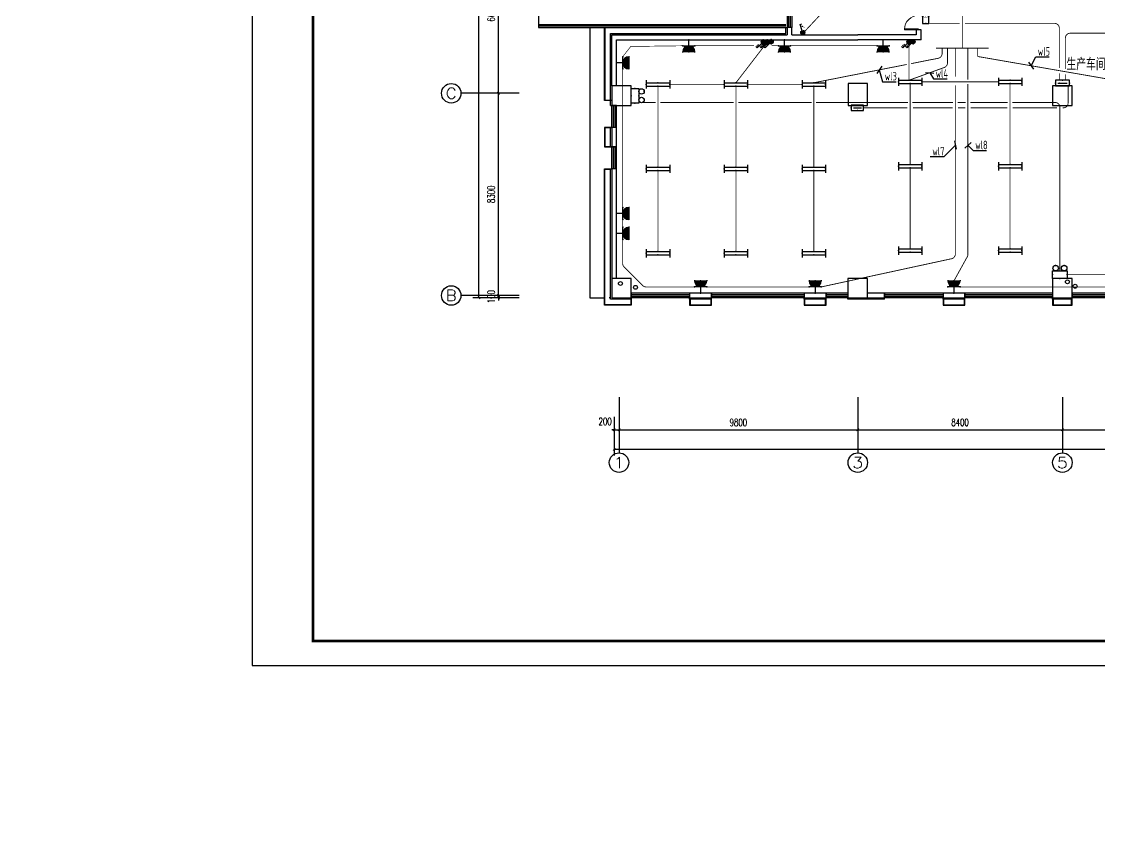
# Model space of a CAD drawing. Extents: x 2166032 to 5302137, y 581493 to 2416206.
# Drawn here: x 2424117 to 2468364, y 1173087 to 1206415 of the extents above; entities that cross this region are included whole.
import ezdxf
from ezdxf.enums import TextEntityAlignment as Align

# ---------------------------------------------------------------- set-up
doc = ezdxf.new("R2010")
doc.units = 0
doc.header["$LTSCALE"] = 1000
doc.header["$MEASUREMENT"] = 0
doc.linetypes.add('DASH', pattern=[0.35, 0.25, -0.1])
for name, color, linetype in [('3T_GLASS', 5, 'Continuous'), ('3T_WOOD', 21, 'Continuous'), ('AXIS', 3, 'Continuous'), ('AXIS_TEXT', 7, 'Continuous'), ('COLUMN', 2, 'Continuous'), ('DIM-照明', 3, 'Continuous'), ('EQUIP-动力', 3, 'Continuous'), ('EQUIP-照明', 3, 'Continuous'), ('PUB_TEXT', 7, 'Continuous'), ('PUB_TITLE', 137, 'Continuous'), ('STAIR', 8, 'Continuous'), ('SURFACE', 8, 'Continuous'), ('TEL_TEXT', 7, 'Continuous'), ('WALL', 8, 'Continuous'), ('WINDOW', 8, 'Continuous'), ('WIRE-应急', 6, 'DASH'), ('WIRE-照明', 1, 'Continuous'), ('屋面', 151, 'Continuous'), ('石材幕墙', 8, 'Continuous')]:
    doc.layers.add(name, color=color, linetype=linetype)
doc.styles.add('_TCH_AXIS', font='complex_.ttf')
doc.styles.add('_TEL_DIM', font='@tssdeng.shx', dxfattribs={"width": 0.8, "height": 3.5, "bigfont": '!tssdchn.shx'})
doc.styles.add('COMPLEX', font='complex_.ttf')
doc.styles.add('DIM_FONT', font='simplex_.ttf', dxfattribs={"width": 0.7})
doc.styles.get("Standard").update_dxf_attribs({"font": 'tssdeng.shx', "bigfont": 'tssdchn.shx'})
doc.styles.add('TSSD_REIN', font='tssdeng.shx', dxfattribs={"width": 0.7, "bigfont": 'tssdchn.shx'})
doc.dimstyles.new('DIMN', dxfattribs={"dimtxt": 300, "dimasz": 100, "dimexe": 250, "dimexo": 300, "dimgap": 150, "dimtad": 1, "dimdec": 0, "dimzin": 0, "dimdsep": 46, "dimtxsty": 'DIM_FONT', "dimblk": 'ARCHTICK', "dimcen": 0.09, "dimclrt": 7, "dimazin": 2, "dimtfac": 1, "dimtdec": 0, "dimtix": 1, "dimtmove": 2, "dimatfit": 3, "dimldrblk": 'ARCHTICK', "dimfxl": 1, "dimtolj": 1, "dimtzin": 0, "dimarcsym": 0})

# ---------------------------------------------------------------- blocks, each defined once
blk = doc.blocks.new('$equip$00001160')
for p, q in [((-1.2, 0.42), (-1.2, -0.42)), ((-1.2, 0.17), (1.2, 0.17)), ((1.2, 0.42), (1.2, -0.42)), ((-1.2, -0.17), (1.2, -0.17))]:
    blk.add_line(p, q)
at = {"const_width": 0.1}
for points in [[(-1.2, 0.17), (1.2, 0.17)], [(-1.2, -0.17), (1.2, -0.17)]]:
    blk.add_lwpolyline(points, dxfattribs=at)
at = {"layer": 'EQUIP-照明'}
for p in [(-1.2, 0), (0, 0.17), (1.2, 0), (0, -0.17)]:
    blk.add_point(p, dxfattribs=at)
at = {"layer": 'EQUIP-照明', "flags": 9}
blk.add_attdef('A', (0, 0), '', height=0.00002, dxfattribs=at)
blk = doc.blocks.new('$equip$00001964')
for p, q in [((0.15, 0.36), (0.62, 0.83)), ((0.4, 0.61), (0.54, 0.47)), ((0.51, 0.72), (0.65, 0.58)), ((0.62, 0.83), (0.77, 0.69))]:
    blk.add_line(p, q)
blk.add_circle((0, 0.21), 0.208)
for p in [(-0.21, 0.21), (0, 0.42), (0, 0), (0.21, 0.21)]:
    blk.add_point(p)
for points in [[(-0.18, 0.31), (0.18, 0.31), (-0.21, 0.21), (0.21, 0.21)], [(-0.18, 0.1), (0.18, 0.1), (-0.21, 0.21), (0.21, 0.21)], [(-0.1, 0.39), (0.1, 0.39), (-0.18, 0.31), (0.18, 0.31)], [(-0.1, 0.03), (0.1, 0.03), (-0.18, 0.1), (0.18, 0.1)], [(0, 0.42), (0, 0.42), (-0.1, 0.39), (0.1, 0.39)], [(0, 0), (0, 0), (-0.1, 0.03), (0.1, 0.03)]]:
    blk.add_solid(points)
at = {"layer": 'TEL_TEXT', "style": '_TEL_DIM', "flags": 1}
blk.add_attdef('A', text='', height=0.00002, dxfattribs=at).set_placement((0, 0), align=Align.MIDDLE_CENTER)
blk = doc.blocks.new('$equip$00001822')
for p, q in [((0.15, 0.36), (0.62, 0.83)), ((0.62, 0.83), (0.77, 0.69))]:
    blk.add_line(p, q)
blk.add_circle((0, 0.21), 0.208)
for p in [(-0.21, 0.21), (-0.02, 0), (0, 0.42), (0.21, 0.21)]:
    blk.add_point(p)
for points in [[(-0.18, 0.31), (0.18, 0.31), (-0.21, 0.21), (0.21, 0.21)], [(-0.18, 0.1), (0.18, 0.1), (-0.21, 0.21), (0.21, 0.21)], [(-0.1, 0.39), (0.1, 0.39), (-0.18, 0.31), (0.18, 0.31)], [(-0.1, 0.03), (0.1, 0.03), (-0.18, 0.1), (0.18, 0.1)], [(0, 0.42), (0, 0.42), (-0.1, 0.39), (0.1, 0.39)], [(0, 0), (0, 0), (-0.1, 0.03), (0.1, 0.03)]]:
    blk.add_solid(points)
at = {"color": 7, "style": '_TEL_DIM'}
blk.add_attdef('$TEXT$', text='', height=0.4, dxfattribs=at).set_placement((0.58, 0.46), align=Align.MIDDLE_CENTER)
at = {"color": 7, "style": '_TEL_DIM', "flags": 1}
blk.add_attdef('A', text='', height=0.00002, dxfattribs=at).set_placement((0, 0), align=Align.MIDDLE_CENTER)
blk = doc.blocks.new('$equip$00001776')
for p, q in [((0.72, 0.66), (-0.72, 0.66)), ((-0.72, 0.66), (-0.72, 0)), ((-0.72, 0), (0.72, 0)), ((0.72, 0), (0.72, 0.66))]:
    blk.add_line(p, q)
for p in [(-0.72, 0.33), (0, 0.66), (0, 0), (0.72, 0.33)]:
    blk.add_point(p)
at = {"color": 7, "style": '_TEL_DIM'}
blk.add_attdef('$TEXT$', text='', height=0.4, dxfattribs=at).set_placement((0, 0.33), align=Align.MIDDLE_CENTER)
at = {"color": 7, "style": '_TEL_DIM', "flags": 1}
blk.add_attdef('A', text='', height=0.00002, dxfattribs=at).set_placement((0, 0), align=Align.MIDDLE_CENTER)
blk = doc.blocks.new('$equip$00001237')
for p, q in [((-0.5, 1.05), (-0.5, 1)), ((-0.5, 1), (0.5, 1)), ((0.5, 1.05), (0.5, 1)), ((0.5, 0.5), (-0.5, 0.5)), ((0, 0.5), (0, 0))]:
    blk.add_line(p, q)
blk.add_arc((0, 1), 0.5, 180, 0)
for p in [(0, 1), (-0.5, 0.5), (0, 0), (0.5, 0.5)]:
    blk.add_point(p)
for points in [[(0.433, 0.75), (-0.433, 0.75), (0.5, 1), (-0.5, 1)], [(0.25, 0.567), (-0.25, 0.567), (0.433, 0.75), (-0.433, 0.75)], [(0, 0.5), (0, 0.5), (0.25, 0.567), (-0.25, 0.567)]]:
    blk.add_solid(points)
at = {"flags": 9}
blk.add_attdef('A', (0, 0), '', height=0.00002, dxfattribs=at)
blk = doc.blocks.new('$equip_U$00000006')
at = {"color": 3}
for p, q in [((-0.6, 0.624), (0.6, 0.624)), ((-0.6, 0), (-0.6, 0.624)), ((0.6, 0), (-0.6, 0)), ((0.6, 0.624), (0.6, 0))]:
    blk.add_line(p, q, dxfattribs=at)
for centre in [(-0.35, 0.849), (0.35, 0.849)]:
    blk.add_circle(centre, 0.225, dxfattribs=at)
at = {"style": '_TEL_DIM', "flags": 1}
blk.add_attdef('A', text='', height=0.00002, dxfattribs=at).set_placement((0, 0), align=Align.MIDDLE_CENTER)
blk = doc.blocks.new('$equip_U$00000175(20081108-2321)')
for p in [(-0.6, 0.312), (0, 0.624), (0, 0), (0.6, 0.312)]:
    blk.add_point(p)
blk.add_blockref('$equip_U$00000006', (0, 0))
at = {"color": 7, "style": '_TEL_DIM', "flags": 1}
blk.add_attdef('A', text='', height=0.000025, dxfattribs=at).set_placement((0, 0), align=Align.MIDDLE_CENTER)
blk = doc.blocks.new('$equip_U$00000184(许虹剑)')
for p in [(-0.35, 1.074), (0.35, 1.074), (-0.6, 0.312), (0, 0), (0.6, 0.312)]:
    blk.add_point(p)
blk.add_blockref('$equip_U$00000175(20081108-2321)', (0, 0))
at = {"color": 7, "style": '_TEL_DIM', "flags": 1}
blk.add_attdef('A', text='', height=0.000025, dxfattribs=at).set_placement((0, 0), align=Align.MIDDLE_CENTER)
blk = doc.blocks.new('$equip_U$00000360(20081108-2321)')
at = {"ltscale": 5}
for p in [(-0.35, 1.074), (0.35, 1.074), (-0.6, 0.312), (0, 0), (0.6, 0.312)]:
    blk.add_point(p, dxfattribs=at)
blk.add_blockref('$equip_U$00000184(许虹剑)', (0, 0), dxfattribs=at)
at = {"color": 7, "style": '_TEL_DIM', "flags": 1}
blk.add_attdef('A', text='', height=0.000025, dxfattribs=at).set_placement((0, 0), align=Align.MIDDLE_CENTER)
blk = doc.blocks.new('$equip$00001687')
for p, q in [((0.72, 0.6), (-0.72, 0.6)), ((-0.72, 0.6), (-0.72, 0)), ((-0.72, 0), (0.72, 0)), ((0.72, 0), (0.72, 0.6))]:
    blk.add_line(p, q)
at = {"color": 7}
blk.add_line((-0.48, 0.3), (0.48, 0.3), dxfattribs=at)
for p in [(-0.72, 0.3), (0, 0.6), (0, 0), (0.72, 0.3)]:
    blk.add_point(p)
blk.add_solid([(0.24, 0.23), (0.53, 0.3), (0.24, 0.37)])
at = {"layer": 'TEL_TEXT', "style": '_TEL_DIM', "flags": 1}
blk.add_attdef('A', text='', height=0.00002, dxfattribs=at).set_placement((0, 0), align=Align.MIDDLE_CENTER)
blk = doc.blocks.new('$equip$00001686')
for p, q in [((0.72, 0.6), (-0.72, 0.6)), ((-0.72, 0.6), (-0.72, 0)), ((-0.72, 0), (0.72, 0)), ((0.72, 0), (0.72, 0.6))]:
    blk.add_line(p, q)
at = {"color": 7}
blk.add_line((-0.48, 0.3), (0.48, 0.3), dxfattribs=at)
for p in [(-0.72, 0.3), (0, 0.6), (0, 0), (0.72, 0.3)]:
    blk.add_point(p)
blk.add_solid([(-0.24, 0.23), (-0.53, 0.3), (-0.24, 0.37)])
at = {"layer": 'TEL_TEXT', "style": '_TEL_DIM', "flags": 1}
blk.add_attdef('A', text='', height=0.00002, dxfattribs=at).set_placement((0, 0), align=Align.MIDDLE_CENTER)
blk = doc.blocks.new('_ArchTick')
at = {"color": 0, "linetype": 'ByBlock', "const_width": 0.4}
blk.add_lwpolyline([(-0.5, -0.5), (0.5, 0.5)], dxfattribs=at)
blk = doc.blocks.new('*D2868')
at = {"layer": 'AXIS', "color": 0, "lineweight": -2}
for p, q in [((2448443, 1190185), (2448443, 1189407)), ((2448643, 1190185), (2448643, 1189407)), ((2448443, 1189657), (2448343, 1189657)), ((2448443, 1189657), (2448643, 1189657)), ((2448643, 1189657), (2448743, 1189657))]:
    blk.add_line(p, q, dxfattribs=at)
at = {"layer": 'Defpoints', "color": 0}
for p in [(2448443, 1190485), (2448643, 1190485), (2448643, 1189657)]:
    blk.add_point(p, dxfattribs=at)
at = {"layer": 'AXIS', "color": 0, "lineweight": -2, "xscale": 100, "yscale": 100, "zscale": 100}
blk.add_blockref('_ArchTick', (2448443, 1189657), dxfattribs=at)
at = {"layer": 'AXIS', "color": 0, "lineweight": -2, "xscale": 100, "yscale": 100, "zscale": 100, "rotation": 180}
blk.add_blockref('_ArchTick', (2448643, 1189657), dxfattribs=at)
at = {"layer": 'AXIS', "color": 7, "insert": (2448073, 1190002), "char_height": 300, "attachment_point": 5, "style": 'DIM_FONT'}
blk.add_mtext('\\A1;200', dxfattribs=at)
blk = doc.blocks.new('*D2869')
at = {"layer": 'AXIS', "color": 0, "lineweight": -2}
for p, q in [((2448643, 1190185), (2448643, 1189407)), ((2458443, 1190185), (2458443, 1189407)), ((2448643, 1189657), (2458443, 1189657))]:
    blk.add_line(p, q, dxfattribs=at)
at = {"layer": 'Defpoints', "color": 0}
for p in [(2448643, 1190485), (2458443, 1190485), (2458443, 1189657)]:
    blk.add_point(p, dxfattribs=at)
at = {"layer": 'AXIS', "color": 0, "lineweight": -2, "xscale": 100, "yscale": 100, "zscale": 100, "rotation": 180}
blk.add_blockref('_ArchTick', (2448643, 1189657), dxfattribs=at)
at = {"layer": 'AXIS', "color": 0, "lineweight": -2, "xscale": 100, "yscale": 100, "zscale": 100}
blk.add_blockref('_ArchTick', (2458443, 1189657), dxfattribs=at)
at = {"layer": 'AXIS', "color": 7, "insert": (2453543, 1189958), "char_height": 300, "attachment_point": 5, "style": 'DIM_FONT'}
blk.add_mtext('\\A1;9800', dxfattribs=at)
blk = doc.blocks.new('*D2870')
at = {"layer": 'AXIS', "color": 0, "lineweight": -2}
for p, q in [((2458443, 1190185), (2458443, 1189407)), ((2466843, 1190185), (2466843, 1189407)), ((2458443, 1189657), (2466843, 1189657))]:
    blk.add_line(p, q, dxfattribs=at)
at = {"layer": 'Defpoints', "color": 0}
for p in [(2458443, 1190485), (2466843, 1190485), (2466843, 1189657)]:
    blk.add_point(p, dxfattribs=at)
at = {"layer": 'AXIS', "color": 0, "lineweight": -2, "xscale": 100, "yscale": 100, "zscale": 100, "rotation": 180}
blk.add_blockref('_ArchTick', (2458443, 1189657), dxfattribs=at)
at = {"layer": 'AXIS', "color": 0, "lineweight": -2, "xscale": 100, "yscale": 100, "zscale": 100}
blk.add_blockref('_ArchTick', (2466843, 1189657), dxfattribs=at)
at = {"layer": 'AXIS', "color": 7, "insert": (2462643, 1189962), "char_height": 300, "attachment_point": 5, "style": 'DIM_FONT'}
blk.add_mtext('\\A1;8400', dxfattribs=at)
blk = doc.blocks.new('*D2871')
at = {"layer": 'AXIS', "color": 0, "lineweight": -2}
for p, q in [((2466843, 1190185), (2466843, 1189407)), ((2475243, 1190185), (2475243, 1189407)), ((2466843, 1189657), (2475243, 1189657))]:
    blk.add_line(p, q, dxfattribs=at)
at = {"layer": 'Defpoints', "color": 0}
for p in [(2466843, 1190485), (2475243, 1190485), (2475243, 1189657)]:
    blk.add_point(p, dxfattribs=at)
at = {"layer": 'AXIS', "color": 0, "lineweight": -2, "xscale": 100, "yscale": 100, "zscale": 100, "rotation": 180}
blk.add_blockref('_ArchTick', (2466843, 1189657), dxfattribs=at)
at = {"layer": 'AXIS', "color": 0, "lineweight": -2, "xscale": 100, "yscale": 100, "zscale": 100}
blk.add_blockref('_ArchTick', (2475243, 1189657), dxfattribs=at)
at = {"layer": 'AXIS', "color": 7, "insert": (2471043, 1189962), "char_height": 300, "attachment_point": 5, "style": 'DIM_FONT'}
blk.add_mtext('\\A1;8400', dxfattribs=at)
blk = doc.blocks.new('*D2881')
at = {"layer": 'AXIS', "color": 0, "lineweight": -2}
for p, q in [((2448443, 1189885), (2448443, 1188607)), ((2526273, 1189885), (2526273, 1188607)), ((2448443, 1188857), (2526273, 1188857))]:
    blk.add_line(p, q, dxfattribs=at)
at = {"layer": 'Defpoints', "color": 0}
for p in [(2448443, 1190185), (2526273, 1190185), (2526273, 1188857)]:
    blk.add_point(p, dxfattribs=at)
at = {"layer": 'AXIS', "color": 0, "lineweight": -2, "xscale": 100, "yscale": 100, "zscale": 100, "rotation": 180}
blk.add_blockref('_ArchTick', (2448443, 1188857), dxfattribs=at)
at = {"layer": 'AXIS', "color": 0, "lineweight": -2, "xscale": 100, "yscale": 100, "zscale": 100}
blk.add_blockref('_ArchTick', (2526273, 1188857), dxfattribs=at)
at = {"layer": 'AXIS', "color": 7, "insert": (2487358, 1189158), "char_height": 300, "attachment_point": 5, "style": 'DIM_FONT'}
blk.add_mtext('\\A1;77830', dxfattribs=at)
blk = doc.blocks.new('*D2888')
at = {"layer": 'AXIS', "color": 0, "lineweight": -2}
for p, q in [((2444543, 1195171), (2443445, 1195171)), ((2443695, 1195171), (2443695, 1195271)), ((2443695, 1195071), (2443695, 1195171)), ((2444543, 1195071), (2443445, 1195071)), ((2443695, 1195071), (2443695, 1194971))]:
    blk.add_line(p, q, dxfattribs=at)
at = {"layer": 'Defpoints', "color": 0}
for p in [(2443695, 1195171), (2444843, 1195171), (2444843, 1195071)]:
    blk.add_point(p, dxfattribs=at)
at = {"layer": 'AXIS', "color": 0, "lineweight": -2, "xscale": 100, "yscale": 100, "zscale": 100}
for p, rotation in [((2443695, 1195171), 270), ((2443695, 1195071), 90)]:
    blk.add_blockref('_ArchTick', p, dxfattribs=dict(at, rotation=rotation))
at = {"layer": 'AXIS', "color": 7, "insert": (2443394, 1195121), "char_height": 300, "attachment_point": 5, "rotation": 90, "style": 'DIM_FONT'}
blk.add_mtext('\\A1;100', dxfattribs=at)
blk = doc.blocks.new('*D2889')
at = {"layer": 'AXIS', "color": 0, "lineweight": -2}
for p, q in [((2444543, 1203471), (2443445, 1203471)), ((2443695, 1195171), (2443695, 1203471)), ((2444543, 1195171), (2443445, 1195171))]:
    blk.add_line(p, q, dxfattribs=at)
at = {"layer": 'Defpoints', "color": 0}
for p in [(2443695, 1203471), (2444843, 1203471), (2444843, 1195171)]:
    blk.add_point(p, dxfattribs=at)
at = {"layer": 'AXIS', "color": 0, "lineweight": -2, "xscale": 100, "yscale": 100, "zscale": 100}
for p, rotation in [((2443695, 1203471), 90), ((2443695, 1195171), 270)]:
    blk.add_blockref('_ArchTick', p, dxfattribs=dict(at, rotation=rotation))
at = {"layer": 'AXIS', "color": 7, "insert": (2443394, 1199321), "char_height": 300, "attachment_point": 5, "rotation": 90, "style": 'DIM_FONT'}
blk.add_mtext('\\A1;8300', dxfattribs=at)
blk = doc.blocks.new('*D2890')
at = {"layer": 'AXIS', "color": 0, "lineweight": -2}
for p, q in [((2444543, 1210071), (2443445, 1210071)), ((2443695, 1203471), (2443695, 1210071)), ((2444543, 1203471), (2443445, 1203471))]:
    blk.add_line(p, q, dxfattribs=at)
at = {"layer": 'Defpoints', "color": 0}
for p in [(2443695, 1210071), (2444843, 1210071), (2444843, 1203471)]:
    blk.add_point(p, dxfattribs=at)
at = {"layer": 'AXIS', "color": 0, "lineweight": -2, "xscale": 100, "yscale": 100, "zscale": 100}
for p, rotation in [((2443695, 1210071), 90), ((2443695, 1203471), 270)]:
    blk.add_blockref('_ArchTick', p, dxfattribs=dict(at, rotation=rotation))
at = {"layer": 'AXIS', "color": 7, "insert": (2443394, 1206771), "char_height": 300, "attachment_point": 5, "rotation": 90, "style": 'DIM_FONT'}
blk.add_mtext('\\A1;6600', dxfattribs=at)
blk = doc.blocks.new('*D2895')
at = {"layer": 'AXIS', "color": 0, "lineweight": -2}
for p, q in [((2444243, 1230770), (2442645, 1230770)), ((2442895, 1195071), (2442895, 1230770)), ((2444243, 1195071), (2442645, 1195071))]:
    blk.add_line(p, q, dxfattribs=at)
at = {"layer": 'Defpoints', "color": 0}
for p in [(2442895, 1230770), (2444543, 1230770), (2444543, 1195071)]:
    blk.add_point(p, dxfattribs=at)
at = {"layer": 'AXIS', "color": 0, "lineweight": -2, "xscale": 100, "yscale": 100, "zscale": 100}
for p, rotation in [((2442895, 1230770), 90), ((2442895, 1195071), 270)]:
    blk.add_blockref('_ArchTick', p, dxfattribs=dict(at, rotation=rotation))
at = {"layer": 'AXIS', "color": 7, "insert": (2442594, 1212920), "char_height": 300, "attachment_point": 5, "rotation": 90, "style": 'DIM_FONT'}
blk.add_mtext('\\A1;35700', dxfattribs=at)
blk = doc.blocks.new('$TCHSYS$WIN2D')
for p, q in [((-0.5, 0.5), (0.5, 0.5)), ((-0.5, 0.5), (-0.5, -0.5)), ((0.5, 0.5), (0.5, -0.5)), ((0.5, 0.167), (-0.5, 0.167)), ((0.5, -0.167), (-0.5, -0.167)), ((-0.5, -0.5), (0.5, -0.5))]:
    blk.add_line(p, q)
blk = doc.blocks.new('_AXISO')
blk.add_circle((0, 0), 0.5)
at = {"layer": 'AXIS_TEXT', "style": 'COMPLEX', "width": 1.171875}
blk.add_attdef('A', text='', height=0.56, dxfattribs=at).set_placement((-0.25, -0.28), (0.25, -0.28), align=Align.FIT)
blk = doc.blocks.new('$DorLib2D$00000002')
for p, q in [((-0.5, 0), (-0.5, 0.4875)), ((-0.475, 0.4875), (-0.5, 0.4875)), ((-0.475, 0), (-0.475, 0.4875)), ((0.475, 0), (0.475, 0.4875)), ((0.475, 0.4875), (0.5, 0.4875)), ((0.5, 0), (0.5, 0.4875)), ((-0.5, 0), (-0.475, 0)), ((0.5, 0), (0.475, 0))]:
    blk.add_line(p, q)
at = {"lineweight": 13}
for centre, start, end in [((-0.4875, 0), 0, 88.53072), ((0.4875, 0), 91.46928, 180)]:
    blk.add_arc(centre, 0.4875, start, end, dxfattribs=at)

msp = doc.modelspace()

# ---------------------------------------------------------------- linework, layer by layer
msp.add_circle((2604640.5, 1020101.3), 438608.5)
at = {"layer": '3T_GLASS'}
for points in [[(2445342.8, 1206295.7), (2455492.8, 1206292.2)], [(2445342.8, 1206245.7), (2455492.8, 1206242.2)], [(2448292.8, 1195070.7), (2448242.8, 1195070.7)]]:
    msp.add_lwpolyline(points, dxfattribs=at)
at = {"layer": '3T_WOOD'}
msp.add_line((2447442.8, 1206170.7), (2447442.8, 1195070.7), dxfattribs=at)
msp.add_lwpolyline([(2447442.8, 1195070.7), (2448042.8, 1195070.7)], dxfattribs=at)
at = {"layer": 'AXIS'}
for p, q in [((2444543.1, 1203470.7), (2442155.4, 1203470.7)), ((2444543.1, 1195170.7), (2442155.4, 1195170.7)), ((2448642.8, 1190989.8), (2448642.8, 1188709.4)), ((2458442.8, 1190989.8), (2458442.8, 1188709.4)), ((2466842.8, 1190989.8), (2466842.8, 1188709.4))]:
    msp.add_line(p, q, dxfattribs=at)
at = {"layer": 'COLUMN'}
for p, q in [((2449142.8, 1203770.7), (2448342.8, 1203770.7)), ((2448342.8, 1203770.7), (2448342.8, 1202970.7)), ((2449142.8, 1202970.7), (2449142.8, 1203770.7)), ((2458842.8, 1203870.7), (2458042.8, 1203870.7)), ((2458042.8, 1203870.7), (2458042.8, 1202970.7)), ((2458842.8, 1202970.7), (2458842.8, 1203870.7)), ((2467242.8, 1203770.7), (2466442.8, 1203770.7)), ((2466442.8, 1203770.7), (2466442.8, 1202970.7)), ((2467242.8, 1202970.7), (2467242.8, 1203770.7)), ((2448342.8, 1202970.7), (2449142.8, 1202970.7)), ((2458042.8, 1202970.7), (2458842.8, 1202970.7)), ((2466442.8, 1202970.7), (2467242.8, 1202970.7)), ((2449142.5, 1195870.8), (2448342.5, 1195870.8)), ((2448342.5, 1195870.8), (2448342.5, 1195070.8)), ((2449142.5, 1195070.8), (2449142.5, 1195870.8)), ((2458841.2, 1195870.7), (2458041.2, 1195870.7)), ((2458041.2, 1195870.7), (2458041.2, 1195070.7)), ((2458841.2, 1195070.7), (2458841.2, 1195870.7)), ((2467241.2, 1195870.7), (2466441.2, 1195870.7)), ((2466441.2, 1195870.7), (2466441.2, 1195070.7)), ((2467241.2, 1195070.7), (2467241.2, 1195870.7)), ((2448342.5, 1195070.8), (2449142.5, 1195070.8)), ((2458041.2, 1195070.7), (2458841.2, 1195070.7)), ((2466441.2, 1195070.7), (2467241.2, 1195070.7))]:
    msp.add_line(p, q, dxfattribs=at)
at = {"layer": 'DIM-照明'}
for p, q in [((2459426.3, 1204577.5), (2459231.2, 1204286.9)), ((2465669, 1204456.5), (2465467.4, 1204742.6)), ((2461221.2, 1204328.5), (2461569.8, 1204297.2)), ((2462414.9, 1201516), (2462483.9, 1201172.9)), ((2462833.2, 1201221), (2463097.6, 1201450.3))]:
    msp.add_line(p, q, dxfattribs=at)
for points in [[(2465568.2, 1204599.5), (2465746.7, 1204965.1)], [(2465746.7, 1204965.1), (2466300.8, 1204965.1)], [(2459328.7, 1204432.2), (2459463.9, 1203945.7)], [(2461395.5, 1204312.8), (2461553.3, 1204061.1)], [(2461553.3, 1204061.1), (2462115.9, 1204061.1)], [(2459463.9, 1203945.7), (2460018, 1203945.7)], [(2462449.4, 1201344.5), (2461972.5, 1200867.5)], [(2462965.4, 1201335.7), (2463178.3, 1201122.8)], [(2461972.5, 1200867.5), (2461418.4, 1200867.5)], [(2463178.3, 1201122.8), (2463732.4, 1201122.8)]]:
    msp.add_lwpolyline(points, dxfattribs=at)
at = {"layer": 'PUB_TITLE'}
msp.add_lwpolyline([(2433582.7, 1179986.1), (2538682.7, 1179986.1), (2538682.7, 1239386.1), (2433582.7, 1239386.1)], close=True, dxfattribs=at)
at = {"layer": 'PUB_TITLE', "const_width": 100}
msp.add_lwpolyline([(2436082.7, 1180986.1), (2537682.7, 1180986.1), (2537682.7, 1238386.1), (2436082.7, 1238386.1)], close=True, dxfattribs=at)
at = {"layer": 'STAIR'}
for p, q in [((2445342.8, 1209770.7), (2445342.8, 1206170.7)), ((2445342.8, 1206170.7), (2455492.8, 1206170.7))]:
    msp.add_line(p, q, dxfattribs=at)
at = {"layer": 'SURFACE'}
for p, q in [((2448292.8, 1205920.7), (2455492.8, 1205920.7)), ((2448292.8, 1203370.7), (2448292.8, 1205920.7)), ((2455492.8, 1206170.7), (2455542.8, 1206170.7)), ((2455492.8, 1205920.7), (2455492.8, 1206170.7)), ((2448292.8, 1202970.7), (2448292.8, 1203370.7)), ((2448292.8, 1202970.7), (2448342.8, 1202970.7)), ((2448292.8, 1202070.7), (2448342.8, 1202070.7)), ((2448292.8, 1201270.5), (2448292.8, 1202070.7)), ((2448292.8, 1201270.5), (2448342.8, 1201270.5)), ((2448292.8, 1200370.5), (2448342.8, 1200370.5)), ((2448292.8, 1195020.7), (2448292.8, 1200370.5)), ((2449142.8, 1195020.7), (2448292.8, 1195020.7)), ((2449142.8, 1195020.7), (2449142.8, 1195070.7)), ((2451542.8, 1195020.7), (2451542.8, 1195070.7)), ((2452442.7, 1195020.7), (2451542.8, 1195020.7)), ((2452442.7, 1195020.7), (2452442.7, 1195070.7)), ((2456242.7, 1195020.7), (2456242.7, 1195070.7)), ((2457142.5, 1195020.7), (2456242.7, 1195020.7)), ((2457142.5, 1195020.7), (2457142.5, 1195070.7)), ((2458042.5, 1195020.7), (2458042.5, 1195070.7)), ((2458442.8, 1195020.7), (2458042.5, 1195020.7)), ((2459542.5, 1195020.7), (2458442.8, 1195020.7)), ((2459542.5, 1195020.7), (2459542.5, 1195070.7)), ((2461942.5, 1195020.7), (2461942.5, 1195070.7)), ((2462842.5, 1195020.7), (2461942.5, 1195020.7)), ((2462842.5, 1195020.7), (2462842.5, 1195070.7)), ((2466442.5, 1195020.7), (2466442.5, 1195070.7)), ((2466842.8, 1195020.7), (2466442.5, 1195020.7)), ((2467242.5, 1195020.7), (2466842.8, 1195020.7)), ((2467242.5, 1195020.7), (2467242.5, 1195070.7))]:
    msp.add_line(p, q, dxfattribs=at)
at = {"layer": 'WALL'}
for p, q in [((2448342.8, 1205870.7), (2455542.8, 1205870.7)), ((2448342.8, 1203770.7), (2448342.8, 1205870.7)), ((2455742.8, 1206170.7), (2455542.8, 1206170.7)), ((2455542.8, 1206170.7), (2455542.8, 1205870.7)), ((2455742.8, 1205870.6), (2455742.8, 1206170.7)), ((2455742.8, 1205870.6), (2458442.8, 1205870.6)), ((2460842.8, 1205870.9), (2458442.8, 1205870.8)), ((2461042.8, 1206070.7), (2460842.8, 1206070.7)), ((2460842.8, 1206070.7), (2460842.8, 1205870.9)), ((2461042.8, 1205670.7), (2461042.8, 1206070.7)), ((2448542.8, 1205670.7), (2455642.8, 1205670.7)), ((2448542.8, 1203770.7), (2448542.8, 1205670.7)), ((2455642.8, 1205670.7), (2455642.8, 1205670.6)), ((2455642.8, 1205670.6), (2458442.8, 1205670.6)), ((2461042.8, 1205670.7), (2458442.8, 1205670.6)), ((2448542.8, 1202070.7), (2448342.8, 1202070.7)), ((2448342.8, 1202070.7), (2448342.8, 1201270.5)), ((2448542.8, 1201270.5), (2448542.8, 1202070.7)), ((2448342.8, 1201270.5), (2448542.8, 1201270.5)), ((2448542.8, 1200370.5), (2448342.8, 1200370.5)), ((2448342.8, 1200370.5), (2448342.8, 1195870.8)), ((2448542.8, 1195870.8), (2448542.8, 1200370.5)), ((2449142.8, 1195270.7), (2449142.5, 1195270.7)), ((2449142.8, 1195070.7), (2449142.8, 1195270.7)), ((2452442.7, 1195270.7), (2451542.8, 1195270.7)), ((2451542.8, 1195270.7), (2451542.8, 1195070.7)), ((2452442.7, 1195070.7), (2452442.7, 1195270.7)), ((2457142.5, 1195270.7), (2456242.7, 1195270.7)), ((2456242.7, 1195270.7), (2456242.7, 1195070.7)), ((2457142.5, 1195070.7), (2457142.5, 1195270.7)), ((2459542.5, 1195270.7), (2458841.2, 1195270.7)), ((2459542.5, 1195070.7), (2459542.5, 1195270.7)), ((2462842.5, 1195270.7), (2461942.5, 1195270.7)), ((2461942.5, 1195270.7), (2461942.5, 1195070.7)), ((2462842.5, 1195070.7), (2462842.5, 1195270.7)), ((2467242.5, 1195270.7), (2467241.2, 1195270.7)), ((2467242.5, 1195070.7), (2467242.5, 1195270.7)), ((2448342.8, 1195070.8), (2448342.8, 1195070.7)), ((2448342.8, 1195070.7), (2449142.8, 1195070.7)), ((2451542.8, 1195070.7), (2452442.7, 1195070.7)), ((2456242.7, 1195070.7), (2457142.5, 1195070.7)), ((2458841.2, 1195070.7), (2459542.5, 1195070.7)), ((2461942.5, 1195070.7), (2462842.5, 1195070.7)), ((2467241.2, 1195070.7), (2467242.5, 1195070.7))]:
    msp.add_line(p, q, dxfattribs=at)
at = {"layer": 'WIRE-应急', "linetype": 'DASH', "const_width": 35}
for points in [[(2456252, 1205994.6), (2458006.9, 1207873.9)], [(2461364.1, 1206341.8), (2462624.3, 1206341.8)], [(2466718.4, 1204010.7), (2466718.4, 1204285.8)], [(2466965.6, 1204010.7), (2466965.6, 1204243)], [(2449618.3, 1203095.5), (2450150.6, 1203095.5)], [(2450335.6, 1203095.5), (2453350.6, 1203095.5)], [(2453535.6, 1203095.5), (2456550.6, 1203095.5)], [(2456735.6, 1203095.5), (2460501.1, 1203095.5)], [(2460686.1, 1203095.5), (2462356.9, 1203095.5)], [(2462541.9, 1203095.5), (2462872.9, 1203095.5)], [(2463057.9, 1203095.5), (2464602.7, 1203095.5)], [(2458683.1, 1202871), (2460481.1, 1202871)], [(2460706.1, 1202871), (2462336.9, 1202871)], [(2462561.9, 1202871), (2462852.9, 1202871)], [(2463077.9, 1202871), (2464582.7, 1202871)], [(2464807.7, 1202871), (2466628.8, 1202871)], [(2466741.3, 1196182.8), (2466741.3, 1200720.6)]]:
    msp.add_lwpolyline(points, dxfattribs=at)
for points in [[(2462849.3, 1206341.8), (2466518.4, 1206341.8, -0.4142136), (2466718.4, 1206141.8), (2466718.4, 1204514.2)], [(2471715.8, 1205936.6), (2467165.6, 1205936.6, 0.4142136), (2466965.6, 1205736.6), (2466965.6, 1204471.3)], [(2467077.2, 1203770.7), (2467077.2, 1203071, -0.4142136), (2466877.2, 1202871), (2466853.8, 1202871)], [(2464787.7, 1203095.5), (2466541.3, 1203095.5, -0.4142136), (2466741.3, 1202895.5), (2466741.3, 1200720.6)], [(2474649.3, 1197432.6), (2474649.3, 1196226.7, -0.4142136), (2474449.3, 1196026.7), (2467041.4, 1196026.7)]]:
    msp.add_lwpolyline(points, format="xyb", dxfattribs=at)
at = {"layer": 'WIRE-照明', "linetype": 'Continuous', "const_width": 35}
for points in [[(2462736.8, 1207282.2), (2462736.8, 1205325.2)], [(2453443.1, 1203904), (2454684.8, 1205515.2)], [(2460545.9, 1205545.7), (2460545.9, 1204005.4)], [(2461655, 1205325.2), (2463818.6, 1205325.2)], [(2462449.4, 1205325.2), (2462449.4, 1204153.4)], [(2462965.4, 1205325.2), (2462965.4, 1204031.2)], [(2463368.2, 1205325.2), (2463368.2, 1204981.1)], [(2463368.2, 1204981.1), (2468993.6, 1204005.4)], [(2460453.4, 1204653.4), (2456643.1, 1203904)], [(2450243.1, 1200437.3), (2450243.1, 1203770.7)], [(2452963.1, 1203837.3), (2450723.1, 1203837.3)], [(2453443.1, 1203770.7), (2453443.1, 1200437.3)], [(2453923.1, 1203837.3), (2456163.1, 1203837.3)], [(2456643.1, 1203770.7), (2456643.1, 1200437.3)], [(2460593.6, 1203872), (2460593.6, 1200541.4)], [(2461073.6, 1203938.7), (2464215.2, 1203938.7)], [(2464695.2, 1203872), (2464695.2, 1200541.4)], [(2460593.6, 1200408.1), (2460593.6, 1197077.4)], [(2464695.2, 1200408.1), (2464695.2, 1197077.4)], [(2450243.1, 1196970.7), (2450243.1, 1200304)], [(2453443.1, 1200304), (2453443.1, 1196970.7)], [(2456643.1, 1200284.7), (2456643.1, 1196970.7)]]:
    msp.add_lwpolyline(points, dxfattribs=at)
at = {"layer": 'WIRE-照明', "color": 1, "linetype": 'Continuous', "const_width": 25}
for points in [[(2448792.8, 1204970.7), (2449126.3, 1205393.8)], [(2451258.6, 1205420.7), (2449126.3, 1205393.8)], [(2451758.6, 1205420.7), (2454180.2, 1205420.7)], [(2454912.8, 1205420.7), (2455188.6, 1205420.7)], [(2455688.6, 1205420.7), (2459235.1, 1205420.6)], [(2448792.8, 1204470.7), (2448792.8, 1198788.6)], [(2448792.8, 1198288.6), (2448792.8, 1197968.1)], [(2452242.7, 1195520.7), (2456442.6, 1195520.7)], [(2462642.5, 1195520.7), (2471042.5, 1195520.7)]]:
    msp.add_lwpolyline(points, dxfattribs=at)
at = {"layer": 'WIRE-照明', "linetype": 'Continuous', "const_width": 35}
for points in [[(2462125.7, 1205325.2), (2462125.7, 1204717.4, -0.3157985), (2461993.8, 1204529.4), (2460545.9, 1204005.4)], [(2461906.5, 1205325.2), (2461906.5, 1205103.8, -0.3584096), (2461745.1, 1204907.5), (2460638.4, 1204689.8)], [(2462449.4, 1203798.9), (2462449.4, 1196873.7, -0.353083), (2462291.7, 1196678.3), (2456942.6, 1195520.7)], [(2462965.4, 1203846.2), (2462965.4, 1196859.1, -0.1268841), (2462940.5, 1196762.4), (2462392.5, 1195770.7)], [(2448792.8, 1197468.1), (2448792.8, 1196484.4, 0.1989124), (2448851.4, 1196343), (2449615.1, 1195579.2, 0.1989124), (2449756.5, 1195520.7), (2451742.7, 1195520.7)]]:
    msp.add_lwpolyline(points, format="xyb", dxfattribs=at)
at = {"layer": '屋面', "color": 6}
for centre in [(2448701.5, 1195663.4), (2449320.2, 1195504.7), (2467048.5, 1195731.2), (2467365, 1195549.6)]:
    msp.add_circle(centre, 80, dxfattribs=at)
at = {"layer": '石材幕墙'}
for p, q in [((2448042.8, 1203170.7), (2448042.8, 1206170.7)), ((2448042.8, 1206170.7), (2455492.8, 1206170.7)), ((2455492.8, 1206150.7), (2448062.8, 1206150.7)), ((2448062.8, 1206150.7), (2448062.8, 1203190.7)), ((2448342.8, 1203170.7), (2448042.8, 1203170.7)), ((2448062.8, 1203190.7), (2448342.8, 1203190.7))]:
    msp.add_line(p, q, dxfattribs=at)
for points in [[(2448342.8, 1202070.7), (2448042.8, 1202070.7), (2448042.8, 1201270.5), (2448342.8, 1201270.5)], [(2448342.8, 1202050.7), (2448062.8, 1202050.7), (2448062.8, 1201290.5), (2448342.8, 1201290.5)], [(2449142.5, 1195070.8), (2449142.5, 1194770.8), (2448042.8, 1194770.7), (2448042.8, 1200370.5), (2448292.8, 1200370.5)], [(2449122.5, 1195070.8), (2449122.5, 1194790.8), (2448062.8, 1194790.7), (2448062.8, 1200350.5), (2448292.8, 1200350.5)], [(2451542.9, 1195070.7), (2451542.9, 1194770.7), (2452442.7, 1194770.7), (2452442.7, 1195070.7)], [(2451562.9, 1195070.7), (2451562.9, 1194790.7), (2452422.7, 1194790.7), (2452422.7, 1195070.7)], [(2456242.7, 1195070.7), (2456242.7, 1194770.7), (2457142.5, 1194770.7), (2457142.5, 1195070.7)], [(2456262.7, 1195070.7), (2456262.7, 1194790.7), (2457122.5, 1194790.7), (2457122.5, 1195070.7)], [(2461942.5, 1195020.7), (2461942.5, 1194770.7), (2462842.2, 1194770.7), (2462842.2, 1195020.7)], [(2461962.5, 1195020.7), (2461962.5, 1194790.7), (2462822.2, 1194790.7), (2462822.2, 1195020.7)], [(2466441.2, 1195070.7), (2466441.2, 1194770.7), (2467242.5, 1194770.7), (2467242.5, 1195070.7)], [(2466461.2, 1195070.7), (2466461.2, 1194790.7), (2467222.5, 1194790.7), (2467222.5, 1195070.7)]]:
    msp.add_lwpolyline(points, dxfattribs=at)

# ---------------------------------------------------------------- block references
at = {"layer": 'AXIS'}
ref = msp.add_blockref('_AXISO', (2441755.4, 1203470.7), dxfattribs=dict(at, xscale=800, yscale=800, zscale=800))
ref.add_attrib('A', 'C', dxfattribs={"layer": 'AXIS_TEXT', "height": 452.5, "style": '_TCH_AXIS'}).set_placement((2441529.2, 1203244.4), (2441981.7, 1203244.4), align=Align.FIT)
ref = msp.add_blockref('_AXISO', (2441755.4, 1195170.7), dxfattribs=dict(at, xscale=800, yscale=800, zscale=800))
ref.add_attrib('A', 'B', dxfattribs={"layer": 'AXIS_TEXT', "height": 452.5, "style": '_TCH_AXIS', "width": 0.95528}).set_placement((2441529.2, 1194944.4), (2441981.7, 1194944.4), align=Align.FIT)
ref = msp.add_blockref('_AXISO', (2448642.8, 1188309.4), dxfattribs=dict(at, xscale=800, yscale=800, zscale=800))
ref.add_attrib('A', '1', dxfattribs={"layer": 'AXIS_TEXT', "height": 452.5, "style": '_TCH_AXIS', "width": 1.388087}).set_placement((2448416.5, 1188083.1), (2448869, 1188083.1), align=Align.FIT)
ref = msp.add_blockref('_AXISO', (2458442.8, 1188309.4), dxfattribs=dict(at, xscale=800, yscale=800, zscale=800))
ref.add_attrib('A', '3', dxfattribs={"layer": 'AXIS_TEXT', "height": 452.5, "style": '_TCH_AXIS', "width": 1.049113}).set_placement((2458216.5, 1188083.1), (2458669, 1188083.1), align=Align.FIT)
ref = msp.add_blockref('_AXISO', (2466842.8, 1188309.4), dxfattribs=dict(at, xscale=800, yscale=800, zscale=800))
ref.add_attrib('A', '5', dxfattribs={"layer": 'AXIS_TEXT', "height": 452.5, "style": '_TCH_AXIS', "width": 1.049113}).set_placement((2466616.5, 1188083.1), (2467069, 1188083.1), align=Align.FIT)
at = {"layer": 'EQUIP-动力', "yscale": 500}
for p, xscale, zscale, rotation in [((2451508.6, 1205670.7), 500, 500, 180.0000000001601), ((2455438.6, 1205670.7), 500, 500, 180.0000000001601), ((2459485.1, 1205670.6), 499.9999999999461, 499.999999999973, 180.0018878994918), ((2448542.8, 1204720.7), 500, 500, 269.99999999992), ((2448542.8, 1198538.6), 500, 500, 269.99999999992), ((2448542.8, 1197718.1), 500, 500, 269.99999999992)]:
    msp.add_blockref('$equip$00001237', p, dxfattribs=dict(at, xscale=xscale, zscale=zscale, rotation=rotation))
at = {"layer": 'EQUIP-动力', "xscale": 500, "yscale": 500, "zscale": 500}
for p in [(2451992.7, 1195270.7), (2456692.6, 1195270.7), (2462392.5, 1195270.7)]:
    msp.add_blockref('$equip$00001237', p, dxfattribs=at)
at = {"layer": 'EQUIP-照明', "yscale": 400, "zscale": 400}
for name, p, xscale, rotation, values in [('$equip$00001776', (2461364.1, 1206629.8), 400, 90, {'$TEXT$': 'E'}), ('$equip$00001822', (2456262.2, 1205921.6), 399.9999999999859, 63.51734361002926, {'$TEXT$': 't'})]:
    msp.add_blockref(name, p, dxfattribs=dict(at, xscale=xscale, rotation=rotation)).add_auto_attribs(values)
at = {"layer": 'EQUIP-照明'}
for name, p, xscale, yscale, zscale, rotation in [('$equip$00001964', (2454561.8, 1205665.6), 400, 400, 400, 180), ('$equip$00001964', (2454726.4, 1205670.7), 400, 400, 400, 180), ('$equip$00001964', (2454892, 1205674.5), 400, 400, 400, 180), ('$equip$00001964', (2460545.9, 1205670.7), 400, 400, 400, 180), ('$equip$00001964', (2460715.6, 1205670.7), 400, 400, 400, 180), ('$equip_U$00000360(20081108-2321)', (2449142.8, 1203370.7), 500, 500, 500, 270)]:
    msp.add_blockref(name, p, dxfattribs=dict(at, xscale=xscale, yscale=yscale, zscale=zscale, rotation=rotation))
for name, p, xscale, yscale, zscale in [('$equip$00001160', (2450243.1, 1203837.3), 400, 400, 400), ('$equip$00001160', (2453443.1, 1203837.3), 400, 400, 400), ('$equip$00001160', (2456643.1, 1203837.3), 400, 400, 400), ('$equip$00001160', (2460593.6, 1203938.7), 400, 400, 400), ('$equip$00001160', (2464695.2, 1203938.7), 400, 400, 400), ('$equip$00001686', (2466842.8, 1203770.7), 400, 400, 400), ('$equip$00001160', (2450243.1, 1200370.7), 400, 400, 400), ('$equip$00001160', (2453443.1, 1200370.7), 400, 400, 400), ('$equip$00001160', (2456643.1, 1200370.7), 400, 400, 400), ('$equip$00001160', (2460593.6, 1200474.7), 400, 400, 400), ('$equip$00001160', (2464695.2, 1200474.7), 400, 400, 400), ('$equip$00001160', (2450243.1, 1196904), 400, 400, 400), ('$equip$00001160', (2453443.1, 1196904), 400, 400, 400), ('$equip$00001160', (2456643.1, 1196904), 400, 400, 400), ('$equip$00001160', (2460593.6, 1197010.8), 400, 400, 400), ('$equip$00001160', (2464695.2, 1197010.8), 400, 400, 400), ('$equip_U$00000360(20081108-2321)', (2466741.3, 1195870.7), 500, 500, 500)]:
    msp.add_blockref(name, p, dxfattribs=dict(at, xscale=xscale, yscale=yscale, zscale=zscale))
at = {"layer": 'EQUIP-照明', "color": 1, "xscale": 350, "yscale": 350, "zscale": 350}
msp.add_blockref('$equip$00001687', (2458431.1, 1202766), dxfattribs=at)
at = {"layer": 'WINDOW'}
for name, p, xscale, yscale, zscale, rotation in [('$TCHSYS$WIN2D', (2455642.8, 1206620.7), -900, -200, -900, 89.99999999990072), ('$DorLib2D$00000002', (2460942.8, 1206670.7), 1200, -1200, 1200, 269.9999999999259), ('$TCHSYS$WIN2D', (2448442.8, 1202520.7), 900, -200, 900, 89.99999999993491), ('$TCHSYS$WIN2D', (2448442.8, 1200820.5), 900, -200, 900, 89.99999999993491), ('$TCHSYS$WIN2D', (2450342.8, 1195170.7), 2400, -200, 2400, 179.9999999999973), ('$TCHSYS$WIN2D', (2454342.7, 1195170.7), 3800, -200, 3800, 179.9999999999973), ('$TCHSYS$WIN2D', (2457592.5, 1195170.7), 900, -200, 900, 179.9999999999973), ('$TCHSYS$WIN2D', (2460742.5, 1195170.7), 2400, -200, 2400, 180), ('$TCHSYS$WIN2D', (2464642.5, 1195170.7), 3600, -200, 3600, 180), ('$TCHSYS$WIN2D', (2469042.5, 1195170.7), 3600, -200, 3600, 179.9999999999968)]:
    msp.add_blockref(name, p, dxfattribs=dict(at, xscale=xscale, yscale=yscale, zscale=zscale, rotation=rotation))

# ---------------------------------------------------------------- texts
at = {"layer": 'DIM-照明', "color": 7, "style": '_TEL_DIM', "width": 0.64}
for s, p in [('wl5', (2465834.2, 1205015.1)), ('wl4', (2461640.8, 1204111.1)), ('wl3', (2459551.4, 1203995.7)), ('wl8', (2463265.8, 1201172.8)), ('wl7', (2461505.9, 1200917.5))]:
    msp.add_text(s, height=350, dxfattribs=at).set_placement(p)
at = {"layer": 'PUB_TEXT', "style": 'TSSD_REIN', "width": 0.7}
msp.add_text('生产车间', height=500, dxfattribs=at).set_placement((2467009.8, 1204417.1))

# ---------------------------------------------------------------- dimensions: what is measured, and where the dimension line sits
at = {"layer": 'AXIS'}
for p1, p2, distance, picture, middle in [((2444543.1, 1195070.7), (2444543.1, 1230770.3), 1647.9, '*D2895', (2442593.7, 1212920.5)), ((2444843.1, 1203470.7), (2444843.1, 1210070.7), 1147.9, '*D2890', (2443393.7, 1206770.7)), ((2444843.1, 1195170.7), (2444843.1, 1203470.7), 1147.9, '*D2889', (2443393.7, 1199320.7)), ((2444843.1, 1195070.7), (2444843.1, 1195170.7), 1147.9, '*D2888', (2443393.7, 1195120.7)), ((2448642.8, 1190484.9), (2458442.8, 1190484.9), -827.9, '*D2869', (2453542.8, 1189958.4)), ((2458442.8, 1190484.9), (2466842.8, 1190484.9), -827.9, '*D2870', (2462642.8, 1189961.8)), ((2466842.8, 1190484.9), (2475242.8, 1190484.9), -827.9, '*D2871', (2471042.8, 1189961.8)), ((2448442.8, 1190184.9), (2526272.8, 1190184.9), -1327.9, '*D2881', (2487357.8, 1189158.4))]:
    dim = msp.add_aligned_dim(p1=p1, p2=p2, distance=distance, dimstyle='DIMN', dxfattribs=at)
    dim.commit()
    dim.dimension.update_dxf_attribs({"geometry": picture, "text_midpoint": middle})
dim = msp.add_linear_dim(base=(2448642.8, 1189657), p1=(2448442.8, 1190484.9), p2=(2448642.8, 1190484.9), angle=0, dimstyle='DIMN', dxfattribs=at)
dim.commit()
dim.dimension.update_dxf_attribs({"geometry": '*D2868', "text_midpoint": (2448072.8, 1190002), "dimtype": 161})

doc.saveas('drawing.dxf')
